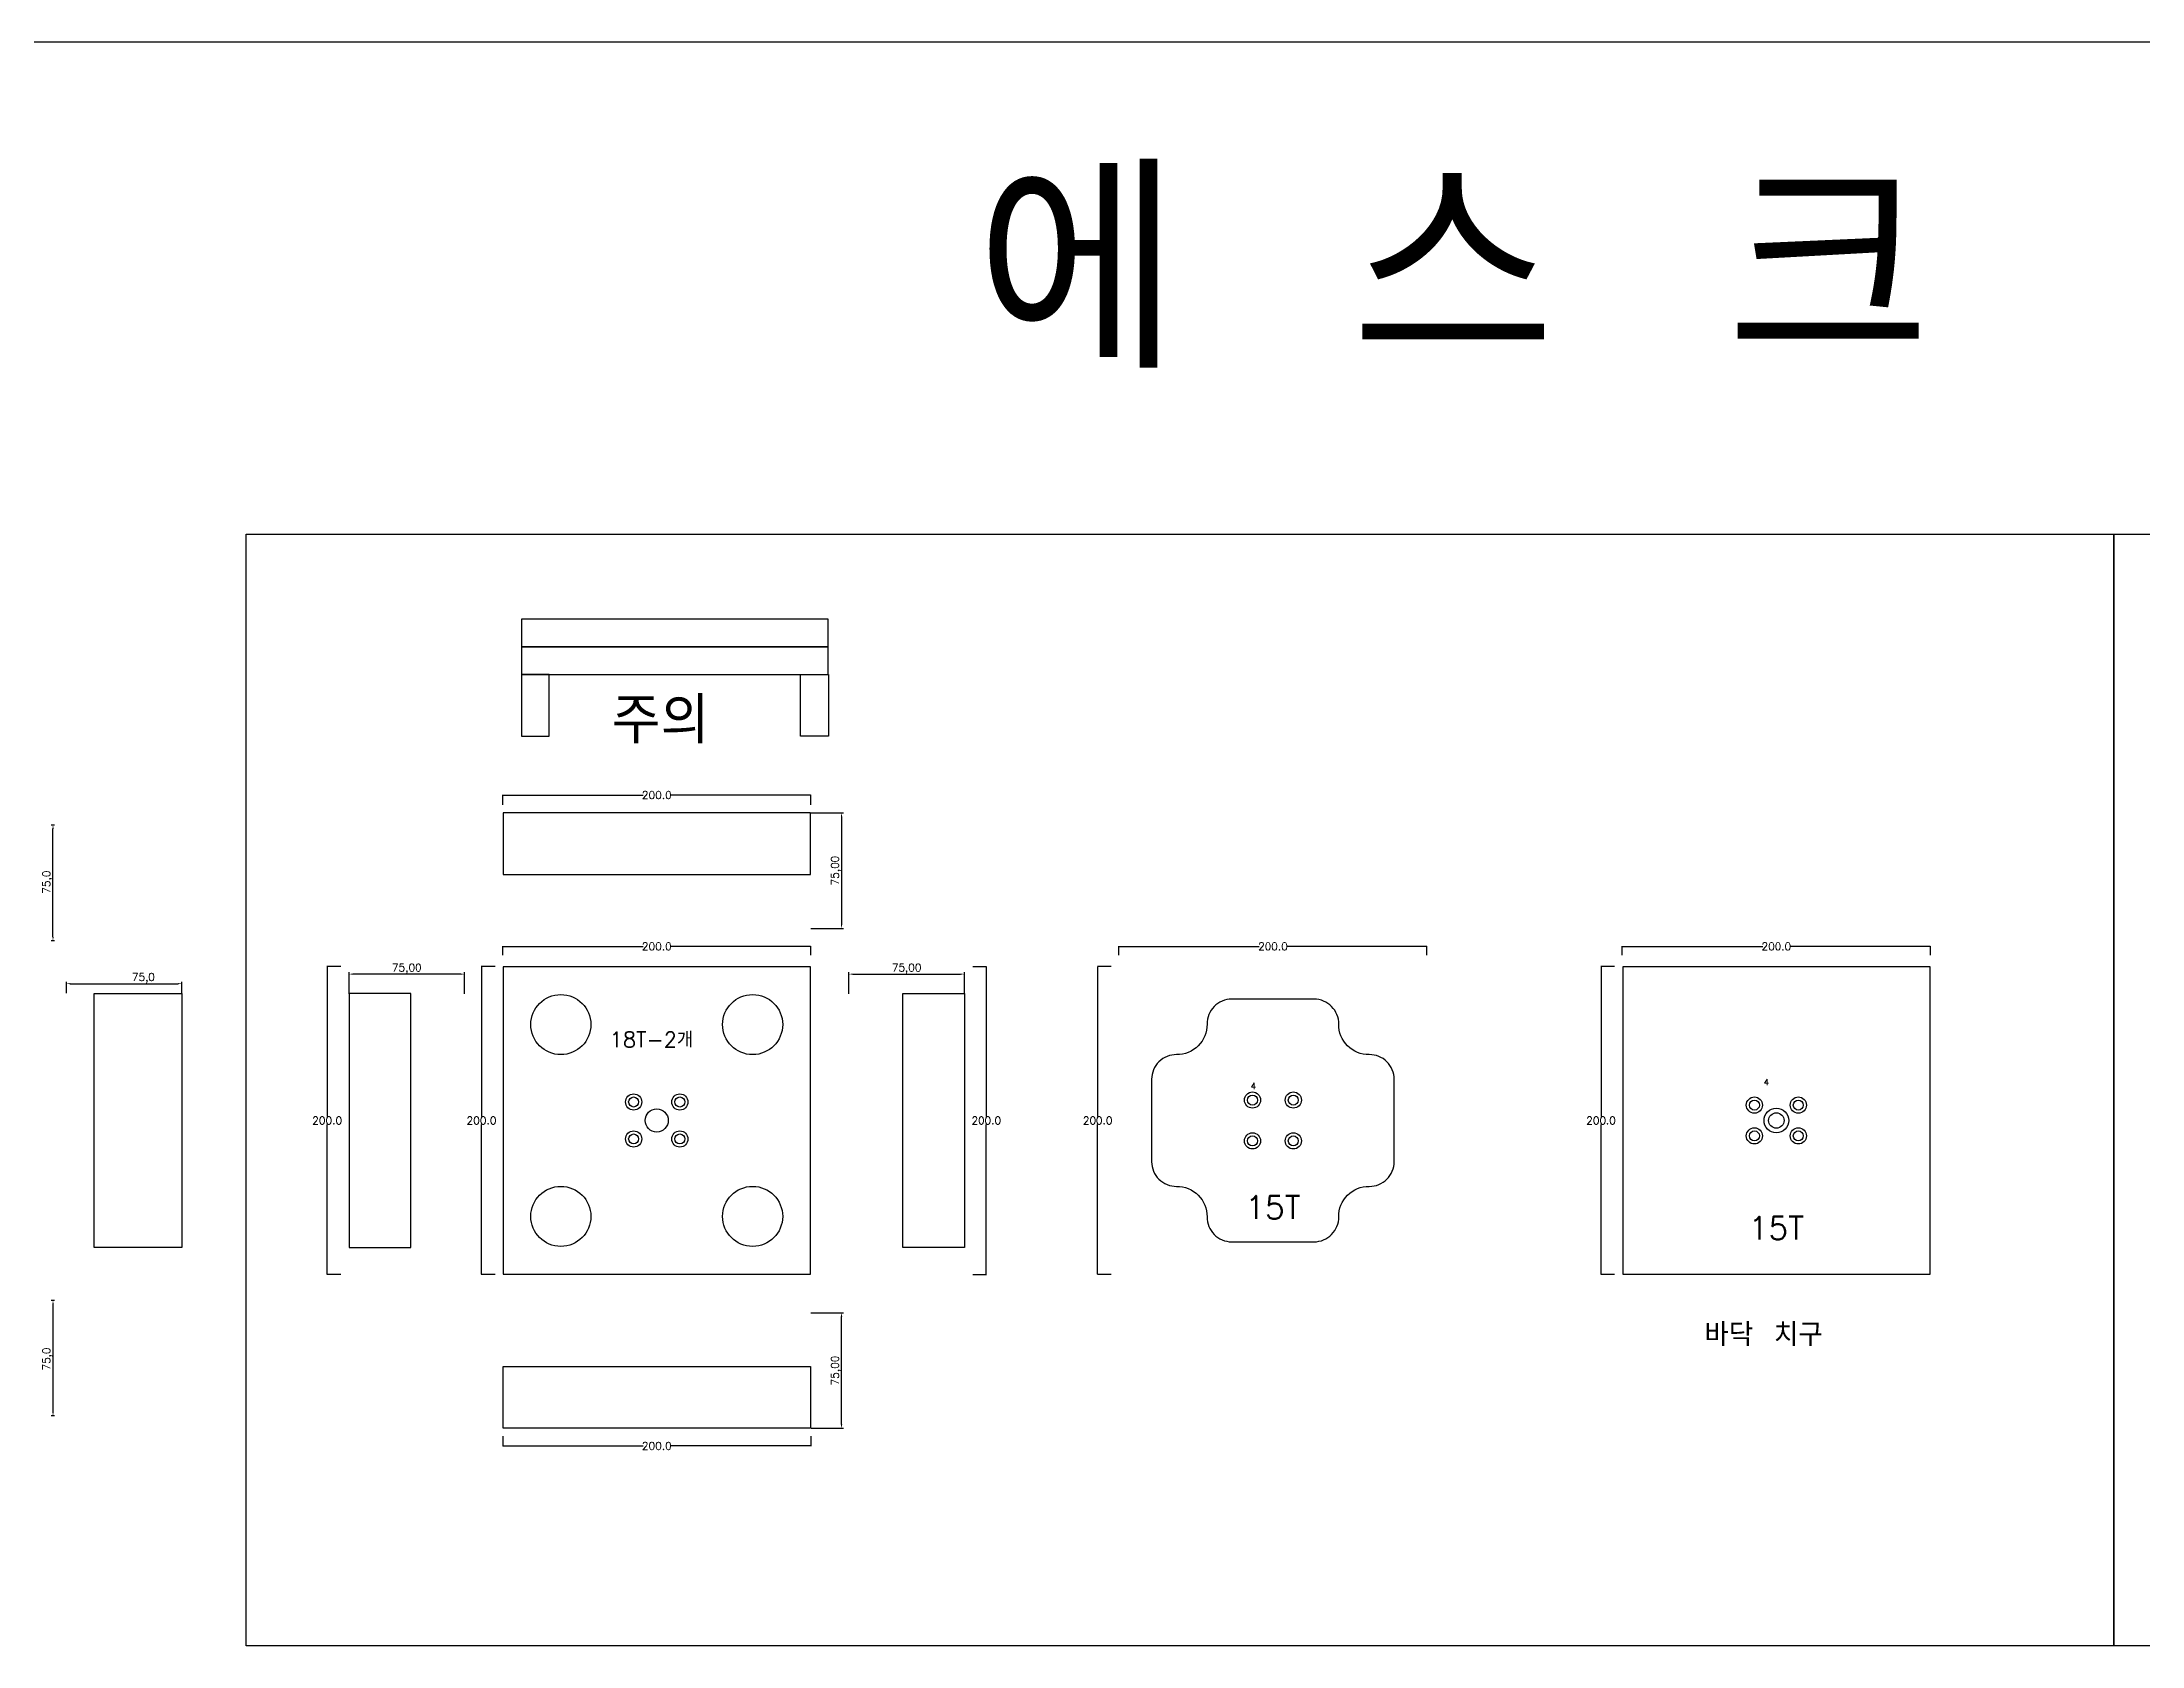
# Model space of a CAD drawing. Header units: millimetres. Extents: x 37110 to 56310, y -3510 to 5490.
# Drawn here: x 50437 to 51801, y -2751 to -1710 of the extents above; entities that cross this region are included whole.
import ezdxf

# ---------------------------------------------------------------- set-up
doc = ezdxf.new("R2010")
doc.units = ezdxf.units.MM
for name, color, linetype in [('TEXT', 3, 'Continuous'), ('볼트 구멍', 7, 'Continuous'), ('치구', 7, 'Continuous'), ('치수', 7, 'Continuous')]:
    doc.layers.add(name, color=color, linetype=linetype)
doc.styles.get("Standard").update_dxf_attribs({"font": 'txt.shx', "bigfont": 'whgtxt.shx'})
doc.dimstyles.new('ISO-25', dxfattribs={"dimtxt": 2.5, "dimasz": 2.5, "dimexe": 1.25, "dimexo": 0.625, "dimtad": 1, "dimtxsty": 'Standard', "dimcen": 2.5, "dimadec": 0, "dimazin": 0, "dimtfac": 1, "dimtmove": 0, "dimatfit": 3, "dimfxl": 0, "dimarcsym": 0})
doc.dimstyles.get("Standard").update_dxf_attribs({"dimtxt": 7, "dimasz": 0.18, "dimexe": 0.18, "dimexo": 0.0625, "dimgap": 0.09, "dimtad": 0, "dimtih": 1, "dimtoh": 1, "dimdec": 1, "dimzin": 0, "dimdsep": 46, "dimtxsty": 'Standard', "dimcen": 0.09, "dimadec": 0, "dimazin": 0, "dimtfac": 1, "dimtdec": 1, "dimtofl": 0, "dimtmove": 0, "dimatfit": 3, "dimfxl": 0, "dimtolj": 1, "dimtzin": 0, "dimarcsym": 0})

# ---------------------------------------------------------------- blocks, each defined once
blk = doc.blocks.new('*D1773')
at = {"layer": 'Defpoints', "color": 0, "linetype": 'Continuous'}
for p in [(51458.3, -2310), (51449.4, -2510), (51458.3, -2510)]:
    blk.add_point(p, dxfattribs=at)
at = {"layer": '치수', "color": 0, "linetype": 'Continuous', "lineweight": -2}
for p, q in [((51458.2, -2310), (51449.2, -2310)), ((51449.4, -2310.2), (51449.4, -2407.4)), ((51449.4, -2509.8), (51449.4, -2412.6)), ((51458.2, -2510), (51449.2, -2510))]:
    blk.add_line(p, q, dxfattribs=at)
at = {"layer": '치수', "color": 0, "linetype": 'Continuous'}
for points in [[(51449.4, -2310.2), (51449.4, -2310.2), (51449.4, -2310)], [(51449.4, -2509.8), (51449.4, -2509.8), (51449.4, -2510)]]:
    blk.add_solid(points, dxfattribs=at)
at = {"layer": '치수', "color": 0, "linetype": 'Continuous', "insert": (51449.4, -2410), "char_height": 5, "attachment_point": 5}
blk.add_mtext('\\A1;200.0', dxfattribs=at)
blk = doc.blocks.new('*D1775')
at = {"layer": 'Defpoints', "color": 0, "linetype": 'Continuous'}
for p in [(51131.5, -2310), (51122.6, -2510), (51131.5, -2510)]:
    blk.add_point(p, dxfattribs=at)
at = {"layer": '치수', "color": 0, "linetype": 'Continuous', "lineweight": -2}
for p, q in [((51131.4, -2310), (51122.4, -2310)), ((51122.6, -2310.2), (51122.6, -2407.4)), ((51122.6, -2509.8), (51122.6, -2412.6)), ((51131.4, -2510), (51122.4, -2510))]:
    blk.add_line(p, q, dxfattribs=at)
at = {"layer": '치수', "color": 0, "linetype": 'Continuous'}
for points in [[(51122.5, -2310.2), (51122.6, -2310.2), (51122.6, -2310)], [(51122.5, -2509.8), (51122.6, -2509.8), (51122.6, -2510)]]:
    blk.add_solid(points, dxfattribs=at)
at = {"layer": '치수', "color": 0, "linetype": 'Continuous', "insert": (51122.6, -2410), "char_height": 5, "attachment_point": 5}
blk.add_mtext('\\A1;200.0', dxfattribs=at)
blk = doc.blocks.new('*D1776')
at = {"layer": 'Defpoints', "color": 0, "linetype": 'Continuous'}
for p in [(51041.4, -2310), (51041.4, -2510), (51050.3, -2510)]:
    blk.add_point(p, dxfattribs=at)
at = {"layer": '치수', "color": 0, "linetype": 'Continuous', "lineweight": -2}
for p, q in [((51041.5, -2310), (51050.5, -2310)), ((51050.3, -2310.2), (51050.3, -2407.4)), ((51050.3, -2509.8), (51050.3, -2412.6)), ((51041.5, -2510), (51050.5, -2510))]:
    blk.add_line(p, q, dxfattribs=at)
at = {"layer": '치수', "color": 0, "linetype": 'Continuous'}
for points in [[(51050.3, -2310.2), (51050.3, -2310.2), (51050.3, -2310)], [(51050.3, -2509.8), (51050.3, -2509.8), (51050.3, -2510)]]:
    blk.add_solid(points, dxfattribs=at)
at = {"layer": '치수', "color": 0, "linetype": 'Continuous', "insert": (51050.3, -2410), "char_height": 5, "attachment_point": 5}
blk.add_mtext('\\A1;200.0', dxfattribs=at)
blk = doc.blocks.new('*D1778')
at = {"layer": 'Defpoints', "color": 0, "linetype": 'Continuous'}
for p in [(50731.5, -2310), (50722.6, -2510), (50731.5, -2510)]:
    blk.add_point(p, dxfattribs=at)
at = {"layer": '치수', "color": 0, "linetype": 'Continuous', "lineweight": -2}
for p, q in [((50731.4, -2310), (50722.4, -2310)), ((50722.6, -2310.2), (50722.6, -2407.4)), ((50722.6, -2509.8), (50722.6, -2412.6)), ((50731.4, -2510), (50722.4, -2510))]:
    blk.add_line(p, q, dxfattribs=at)
at = {"layer": '치수', "color": 0, "linetype": 'Continuous'}
for points in [[(50722.5, -2310.2), (50722.6, -2310.2), (50722.6, -2310)], [(50722.5, -2509.8), (50722.6, -2509.8), (50722.6, -2510)]]:
    blk.add_solid(points, dxfattribs=at)
at = {"layer": '치수', "color": 0, "linetype": 'Continuous', "insert": (50722.6, -2410), "char_height": 5, "attachment_point": 5}
blk.add_mtext('\\A1;200.0', dxfattribs=at)
blk = doc.blocks.new('*D1785')
at = {"layer": 'Defpoints', "color": 0, "linetype": 'Continuous'}
for p in [(50736.4, -2614.8), (50936.4, -2614.8), (50936.4, -2621.2)]:
    blk.add_point(p, dxfattribs=at)
at = {"layer": '치수', "color": 0, "linetype": 'Continuous', "lineweight": -2}
for p, q in [((50736.4, -2614.8), (50736.4, -2621.3)), ((50936.4, -2614.8), (50936.4, -2621.3)), ((50736.5, -2621.2), (50827.5, -2621.2)), ((50936.2, -2621.2), (50845.2, -2621.2))]:
    blk.add_line(p, q, dxfattribs=at)
at = {"layer": '치수', "color": 0, "linetype": 'Continuous'}
for points in [[(50736.5, -2621.1), (50736.5, -2621.2), (50736.4, -2621.2)], [(50936.2, -2621.1), (50936.2, -2621.2), (50936.4, -2621.2)]]:
    blk.add_solid(points, dxfattribs=at)
at = {"layer": '치수', "color": 0, "linetype": 'Continuous', "insert": (50836.4, -2621.2), "char_height": 5, "attachment_point": 5}
blk.add_mtext('\\A1;200.0', dxfattribs=at)
blk = doc.blocks.new('*D1788')
at = {"layer": 'Defpoints', "color": 0}
for p in [(50935.9, -2534.8), (50956.3, -2534.8), (50936, -2609.8)]:
    blk.add_point(p, dxfattribs=at)
at = {"layer": '치수', "color": 0, "lineweight": -2}
for p, q in [((50936.5, -2534.8), (50957.6, -2534.8)), ((50956.3, -2607.3), (50956.3, -2537.3)), ((50936.6, -2609.8), (50957.6, -2609.8))]:
    blk.add_line(p, q, dxfattribs=at)
at = {"layer": '치수', "color": 0}
for points in [[(50955.9, -2537.3), (50956.8, -2537.3), (50956.3, -2534.8)], [(50955.9, -2607.3), (50956.8, -2607.3), (50956.3, -2609.8)]]:
    blk.add_solid(points, dxfattribs=at)
at = {"layer": '치수', "color": 0, "insert": (50952.8, -2572.3), "char_height": 5, "attachment_point": 5, "rotation": 90}
blk.add_mtext('75,00', dxfattribs=at)
blk = doc.blocks.new('*D1794')
at = {"layer": 'Defpoints', "color": 0, "linetype": 'Continuous'}
for p in [(50736.4, -2302.9), (50936.4, -2297), (50936.4, -2302.9)]:
    blk.add_point(p, dxfattribs=at)
at = {"layer": '치수', "color": 0, "linetype": 'Continuous', "lineweight": -2}
for p, q in [((50736.4, -2302.8), (50736.4, -2296.8)), ((50736.5, -2297), (50827.5, -2297)), ((50936.2, -2297), (50845.2, -2297)), ((50936.4, -2302.8), (50936.4, -2296.8))]:
    blk.add_line(p, q, dxfattribs=at)
at = {"layer": '치수', "color": 0, "linetype": 'Continuous'}
for points in [[(50736.5, -2297), (50736.5, -2297), (50736.4, -2297)], [(50936.2, -2297), (50936.2, -2297), (50936.4, -2297)]]:
    blk.add_solid(points, dxfattribs=at)
at = {"layer": '치수', "color": 0, "linetype": 'Continuous', "insert": (50836.4, -2297), "char_height": 5, "attachment_point": 5}
blk.add_mtext('\\A1;200.0', dxfattribs=at)
blk = doc.blocks.new('*D1796')
at = {"layer": 'Defpoints', "color": 0}
for p in [(50444.4, -2218.3), (50446, -2218.3), (50446, -2293.3)]:
    blk.add_point(p, dxfattribs=at)
at = {"layer": '치수', "color": 0, "lineweight": -2}
for p, q in [((50445.4, -2218.3), (50443.2, -2218.3)), ((50444.4, -2290.8), (50444.4, -2220.8)), ((50445.4, -2293.3), (50443.2, -2293.3))]:
    blk.add_line(p, q, dxfattribs=at)
at = {"layer": '치수', "color": 0}
for points in [[(50444, -2220.8), (50444.9, -2220.8), (50444.4, -2218.3)], [(50444, -2290.8), (50444.9, -2290.8), (50444.4, -2293.3)]]:
    blk.add_solid(points, dxfattribs=at)
at = {"layer": '치수', "color": 0, "insert": (50440.9, -2255.3), "char_height": 5, "attachment_point": 5, "rotation": 90}
blk.add_mtext('75,0', dxfattribs=at)
blk = doc.blocks.new('*D1800')
at = {"layer": 'Defpoints', "color": 0}
for p in [(50453.1, -2328), (50528.1, -2321.2), (50528.1, -2328)]:
    blk.add_point(p, dxfattribs=at)
at = {"layer": '치수', "color": 0, "lineweight": -2}
for p, q in [((50453.1, -2327.3), (50453.1, -2319.9)), ((50455.6, -2321.2), (50525.6, -2321.2)), ((50528.1, -2327.3), (50528.1, -2319.9))]:
    blk.add_line(p, q, dxfattribs=at)
at = {"layer": '치수', "color": 0}
for points in [[(50455.6, -2320.8), (50455.6, -2321.6), (50453.1, -2321.2)], [(50525.6, -2320.8), (50525.6, -2321.6), (50528.1, -2321.2)]]:
    blk.add_solid(points, dxfattribs=at)
at = {"layer": '치수', "color": 0, "insert": (50503.1, -2317.6), "char_height": 5, "attachment_point": 5}
blk.add_mtext('75,0', dxfattribs=at)
blk = doc.blocks.new('*D1802')
at = {"layer": 'Defpoints', "color": 0}
for p in [(51036.1, -2315), (50961.1, -2328.3), (51036.1, -2328.3)]:
    blk.add_point(p, dxfattribs=at)
at = {"layer": '치수', "color": 0, "lineweight": -2}
for p, q in [((50961.1, -2327.7), (50961.1, -2313.7)), ((50963.6, -2315), (51033.6, -2315)), ((51036.1, -2327.7), (51036.1, -2313.7))]:
    blk.add_line(p, q, dxfattribs=at)
at = {"layer": '치수', "color": 0}
for points in [[(50963.6, -2314.6), (50963.6, -2315.4), (50961.1, -2315)], [(51033.6, -2314.6), (51033.6, -2315.4), (51036.1, -2315)]]:
    blk.add_solid(points, dxfattribs=at)
at = {"layer": '치수', "color": 0, "insert": (50998.6, -2311.5), "char_height": 5, "attachment_point": 5}
blk.add_mtext('75,00', dxfattribs=at)
blk = doc.blocks.new('*D1804')
at = {"layer": 'Defpoints', "color": 0, "linetype": 'Continuous'}
for p in [(51136.4, -2302.9), (51336.4, -2297), (51336.4, -2302.9)]:
    blk.add_point(p, dxfattribs=at)
at = {"layer": '치수', "color": 0, "linetype": 'Continuous', "lineweight": -2}
for p, q in [((51136.4, -2302.8), (51136.4, -2296.8)), ((51136.5, -2297), (51227.5, -2297)), ((51336.2, -2297), (51245.2, -2297)), ((51336.4, -2302.8), (51336.4, -2296.8))]:
    blk.add_line(p, q, dxfattribs=at)
at = {"layer": '치수', "color": 0, "linetype": 'Continuous'}
for points in [[(51136.5, -2297), (51136.5, -2297), (51136.4, -2297)], [(51336.2, -2297), (51336.2, -2297), (51336.4, -2297)]]:
    blk.add_solid(points, dxfattribs=at)
at = {"layer": '치수', "color": 0, "linetype": 'Continuous', "insert": (51236.4, -2297), "char_height": 5, "attachment_point": 5}
blk.add_mtext('\\A1;200.0', dxfattribs=at)
blk = doc.blocks.new('*D1807')
at = {"layer": 'Defpoints', "color": 0, "linetype": 'Continuous'}
for p in [(51463.2, -2302.9), (51663.2, -2297), (51663.2, -2302.9)]:
    blk.add_point(p, dxfattribs=at)
at = {"layer": '치수', "color": 0, "linetype": 'Continuous', "lineweight": -2}
for p, q in [((51463.2, -2302.8), (51463.2, -2296.8)), ((51463.4, -2297), (51554.4, -2297)), ((51663, -2297), (51572, -2297)), ((51663.2, -2302.8), (51663.2, -2296.8))]:
    blk.add_line(p, q, dxfattribs=at)
at = {"layer": '치수', "color": 0, "linetype": 'Continuous'}
for points in [[(51463.4, -2297), (51463.4, -2297), (51463.2, -2297)], [(51663, -2297), (51663, -2297), (51663.2, -2297)]]:
    blk.add_solid(points, dxfattribs=at)
at = {"layer": '치수', "color": 0, "linetype": 'Continuous', "insert": (51563.2, -2297), "char_height": 5, "attachment_point": 5}
blk.add_mtext('\\A1;200.0', dxfattribs=at)
blk = doc.blocks.new('*D2717')
at = {"layer": 'Defpoints', "color": 0}
for p in [(50636.6, -2315), (50636.6, -2328.3), (50711.6, -2328.3)]:
    blk.add_point(p, dxfattribs=at)
at = {"layer": '치수', "color": 0, "lineweight": -2}
for p, q in [((50636.6, -2327.7), (50636.6, -2313.7)), ((50709.1, -2315), (50639.1, -2315)), ((50711.6, -2327.7), (50711.6, -2313.7))]:
    blk.add_line(p, q, dxfattribs=at)
at = {"layer": '치수', "color": 0}
for points in [[(50639.1, -2314.6), (50639.1, -2315.4), (50636.6, -2315)], [(50709.1, -2314.6), (50709.1, -2315.4), (50711.6, -2315)]]:
    blk.add_solid(points, dxfattribs=at)
at = {"layer": '치수', "color": 0, "insert": (50674.1, -2311.5), "char_height": 5, "attachment_point": 5}
blk.add_mtext('75,00', dxfattribs=at)
blk = doc.blocks.new('*D2716')
at = {"layer": 'Defpoints', "color": 0, "linetype": 'Continuous'}
for p in [(50631.3, -2310), (50622.4, -2510), (50631.3, -2510)]:
    blk.add_point(p, dxfattribs=at)
at = {"layer": '치수', "color": 0, "linetype": 'Continuous', "lineweight": -2}
for p, q in [((50631.3, -2310), (50622.2, -2310)), ((50622.4, -2310.2), (50622.4, -2407.4)), ((50622.4, -2509.8), (50622.4, -2412.6)), ((50631.3, -2510), (50622.2, -2510))]:
    blk.add_line(p, q, dxfattribs=at)
at = {"layer": '치수', "color": 0, "linetype": 'Continuous'}
for points in [[(50622.4, -2310.2), (50622.5, -2310.2), (50622.4, -2310)], [(50622.4, -2509.8), (50622.5, -2509.8), (50622.4, -2510)]]:
    blk.add_solid(points, dxfattribs=at)
at = {"layer": '치수', "color": 0, "linetype": 'Continuous', "insert": (50622.4, -2410), "char_height": 5, "attachment_point": 5}
blk.add_mtext('\\A1;200.0', dxfattribs=at)
blk = doc.blocks.new('*D2719')
at = {"layer": 'Defpoints', "color": 0}
for p in [(50936, -2210.3), (50935.9, -2285.3), (50956.3, -2285.3)]:
    blk.add_point(p, dxfattribs=at)
at = {"layer": '치수', "color": 0, "lineweight": -2}
for p, q in [((50936.6, -2210.3), (50957.6, -2210.3)), ((50956.3, -2212.8), (50956.3, -2282.8)), ((50936.5, -2285.3), (50957.6, -2285.3))]:
    blk.add_line(p, q, dxfattribs=at)
at = {"layer": '치수', "color": 0}
for points in [[(50955.9, -2212.8), (50956.8, -2212.8), (50956.3, -2210.3)], [(50955.9, -2282.8), (50956.8, -2282.8), (50956.3, -2285.3)]]:
    blk.add_solid(points, dxfattribs=at)
at = {"layer": '치수', "color": 0, "insert": (50952.8, -2247.8), "char_height": 5, "attachment_point": 5, "rotation": 90}
blk.add_mtext('75,00', dxfattribs=at)
blk = doc.blocks.new('*D2718')
at = {"layer": 'Defpoints', "color": 0, "linetype": 'Continuous'}
for p in [(50736.4, -2205.2), (50936.4, -2198.8), (50936.4, -2205.2)]:
    blk.add_point(p, dxfattribs=at)
at = {"layer": '치수', "color": 0, "linetype": 'Continuous', "lineweight": -2}
for p, q in [((50736.4, -2205.2), (50736.4, -2198.7)), ((50736.5, -2198.8), (50827.5, -2198.8)), ((50936.2, -2198.8), (50845.2, -2198.8)), ((50936.4, -2205.2), (50936.4, -2198.7))]:
    blk.add_line(p, q, dxfattribs=at)
at = {"layer": '치수', "color": 0, "linetype": 'Continuous'}
for points in [[(50736.5, -2198.8), (50736.5, -2198.9), (50736.4, -2198.8)], [(50936.2, -2198.8), (50936.2, -2198.9), (50936.4, -2198.8)]]:
    blk.add_solid(points, dxfattribs=at)
at = {"layer": '치수', "color": 0, "linetype": 'Continuous', "insert": (50836.4, -2198.8), "char_height": 5, "attachment_point": 5}
blk.add_mtext('\\A1;200.0', dxfattribs=at)
blk = doc.blocks.new('*D2721')
at = {"layer": 'Defpoints', "color": 0}
for p in [(50446, -2526.8), (50444.4, -2601.8), (50446, -2601.8)]:
    blk.add_point(p, dxfattribs=at)
at = {"layer": '치수', "color": 0, "lineweight": -2}
for p, q in [((50445.4, -2526.8), (50443.2, -2526.8)), ((50444.4, -2529.3), (50444.4, -2599.3)), ((50445.4, -2601.8), (50443.2, -2601.8))]:
    blk.add_line(p, q, dxfattribs=at)
at = {"layer": '치수', "color": 0}
for points in [[(50444, -2529.3), (50444.9, -2529.3), (50444.4, -2526.8)], [(50444, -2599.3), (50444.9, -2599.3), (50444.4, -2601.8)]]:
    blk.add_solid(points, dxfattribs=at)
at = {"layer": '치수', "color": 0, "insert": (50440.9, -2564.8), "char_height": 5, "attachment_point": 5, "rotation": 90}
blk.add_mtext('75,0', dxfattribs=at)

msp = doc.modelspace()

# ---------------------------------------------------------------- linework, layer by layer
at = {"color": 6}
msp.add_line((56310, -1710), (37110, -1710), dxfattribs=at)
at = {"color": 1}
for points in [[(50569.844, -2029.401), (51782.217, -2029.401), (51782.217, -2751.087), (50569.844, -2751.087)], [(51782.217, -2029.401), (52912.463, -2029.401), (52912.463, -2751.087), (51782.217, -2751.087)]]:
    msp.add_lwpolyline(points, close=True, dxfattribs=at)
at = {"color": 0}
msp.add_lwpolyline([(51157.618, -2383.246), (51157.618, -2436.754, 0.418345), (51173.843, -2452.752, -0.42248862), (51193.616, -2472.525, 0.418345), (51209.614, -2488.75), (51263.122, -2488.75, 0.418345), (51279.12, -2472.525, -0.42248862), (51298.893, -2452.752, 0.418345), (51315.118, -2436.754), (51315.118, -2383.246, 0.418345), (51298.893, -2367.248, -0.42248862), (51279.12, -2347.475, 0.418345), (51263.122, -2331.25), (51209.614, -2331.25, 0.418345), (51193.616, -2347.475, -0.42248862), (51173.843, -2367.248, 0.418345)], format="xyb", close=True, dxfattribs=at)
for centre in [(50774.118, -2347.75), (50898.618, -2347.75), (50774.118, -2472.25), (50898.618, -2472.25)]:
    msp.add_circle(centre, 19.5, dxfattribs=at)
at = {"layer": 'TEXT', "color": 3}
for points in [[(50748.585, -2102.626), (50947.685, -2102.626), (50947.685, -2084.626), (50748.585, -2084.626)], [(50748.585, -2120.626), (50947.685, -2120.626), (50947.685, -2102.626), (50748.585, -2102.626)], [(50748.485, -2160.626), (50766.485, -2160.626), (50766.485, -2120.626), (50748.485, -2120.626)], [(50947.785, -2160.626), (50929.785, -2160.626), (50929.785, -2120.626), (50947.785, -2120.626)]]:
    msp.add_lwpolyline(points, close=True, dxfattribs=at)
at = {"layer": '볼트 구멍', "color": 1}
for centre, radius in [((50821.368, -2398), 5.25), ((50851.368, -2398), 5.25), ((51223.118, -2396.75), 5.25), ((51249.618, -2396.75), 5.25), ((51548.952, -2400), 5.25), ((51577.452, -2400), 5.25), ((50836.368, -2410), 7.5), ((51563.202, -2410), 8), ((50821.368, -2422), 5.25), ((50851.368, -2422), 5.25), ((51223.118, -2423.25), 5.25), ((51249.618, -2423.25), 5.25), ((51548.952, -2420), 5.25), ((51577.452, -2420), 5.25)]:
    msp.add_circle(centre, radius, dxfattribs=at)
at = {"layer": '볼트 구멍', "color": 3}
for centre, radius in [((50821.368, -2398), 3.25), ((50851.368, -2398), 3.25), ((51223.118, -2396.75), 3.25), ((51249.618, -2396.75), 3.25), ((51548.952, -2400), 3.25), ((51577.452, -2400), 3.25), ((50836.368, -2410), 7.5), ((51563.202, -2410), 5), ((50821.368, -2422), 3.25), ((50851.368, -2422), 3.25), ((51223.118, -2423.25), 3.25), ((51249.618, -2423.25), 3.25), ((51548.952, -2420), 3.25), ((51577.452, -2420), 3.25)]:
    msp.add_circle(centre, radius, dxfattribs=at)
at = {"layer": '치구'}
for points in [[(50736.618, -2250.25), (50936.118, -2250.25), (50936.118, -2210.25), (50736.618, -2210.25)], [(50736.618, -2310.25), (50736.618, -2509.75), (50936.118, -2509.75), (50936.118, -2310.25)], [(51463.452, -2310.25), (51463.452, -2509.75), (51662.952, -2509.75), (51662.952, -2310.25)], [(50471.118, -2327.65), (50528.118, -2327.65), (50528.118, -2492.35), (50471.118, -2492.35)], [(50676.618, -2327.65), (50636.618, -2327.65), (50636.618, -2492.35), (50676.618, -2492.35)], [(50996.118, -2327.65), (51036.118, -2327.65), (51036.118, -2492.35), (50996.118, -2492.35)], [(50736.618, -2569.75), (50936.118, -2569.75), (50936.118, -2609.75), (50736.618, -2609.75)]]:
    msp.add_lwpolyline(points, close=True, dxfattribs=at)

# ---------------------------------------------------------------- texts
at = {"layer": 'TEXT', "linetype": 'Continuous'}
msp.add_text('에 스 크', height=125, dxfattribs=at).set_placement((51043.602, -1921.677))
at = {"layer": 'TEXT', "color": 3}
msp.add_text('주의 ', height=30, dxfattribs=at).set_placement((50807.146, -2165.285))
at = {"layer": 'TEXT', "color": 1}
for s, height, p in [('18T-2개', 10, (50805.77, -2362.485)), ('15T', 15, (51218.344, -2473.827)), ('15T', 15, (51545.196, -2487.324))]:
    msp.add_text(s, height=height, dxfattribs=at).set_placement(p)
at = {"layer": 'TEXT'}
msp.add_text('바닥 치구', height=15, dxfattribs=at).set_placement((51516.499, -2556.488))
at = {"layer": '볼트 구멍', "color": 6}
for p in [(51221.986, -2389.65), (51554.924, -2387.165)]:
    msp.add_text('4', height=4, dxfattribs=at).set_placement(p)

# ---------------------------------------------------------------- dimensions: what is measured, and where the dimension line sits
at = {"layer": '치수', "color": 4, "linetype": 'Continuous'}
for base, p1, p2, picture, middle in [((50936.368, -2198.839), (50736.368, -2205.237), (50936.368, -2205.237), '*D2718', (50836.368, -2198.839)), ((50936.368, -2621.161), (50736.368, -2614.763), (50936.368, -2614.763), '*D1785', (50836.368, -2621.161))]:
    dim = msp.add_linear_dim(base=base, p1=p1, p2=p2, dimstyle='Standard', override={"dimtxt": 5}, dxfattribs=at)
    dim.commit()
    dim.dimension.update_dxf_attribs({"geometry": picture, "text_midpoint": middle, "dimtype": 160})
at = {"layer": '치수', "color": 4}
for base, p1, p2, angle, picture, middle in [((50444.435, -2218.25), (50446.048, -2293.25), (50446.048, -2218.25), 90, '*D1796', (50444.435, -2255.25)), ((50444.435, -2601.75), (50446.048, -2526.75), (50446.048, -2601.75), 270, '*D2721', (50444.435, -2564.75))]:
    dim = msp.add_linear_dim(base=base, p1=p1, p2=p2, angle=angle, dimstyle='ISO-25', override={"dimtxt": 5, "dimdec": 1, "dimzin": 0, "dimtdec": 1}, dxfattribs=at)
    dim.commit()
    dim.dimension.update_dxf_attribs({"geometry": picture, "text_midpoint": middle, "dimtype": 160})
for base, p1, p2, angle, picture, middle in [((50956.345, -2285.25), (50936.018, -2210.25), (50935.868, -2285.25), 90, '*D2719', (50952.803, -2247.75)), ((51036.118, -2314.998), (50961.118, -2328.3), (51036.118, -2328.3), 180, '*D1802', (50998.618, -2311.457)), ((50956.345, -2534.75), (50936.018, -2609.75), (50935.868, -2534.75), 270, '*D1788', (50952.803, -2572.25))]:
    dim = msp.add_linear_dim(base=base, p1=p1, p2=p2, angle=angle, dimstyle='ISO-25', override={"dimtxt": 5, "dimzin": 0}, dxfattribs=at)
    dim.commit()
    dim.dimension.update_dxf_attribs({"geometry": picture, "text_midpoint": middle})
at = {"layer": '치수', "color": 4, "linetype": 'Continuous'}
for base, p1, p2, picture, middle in [((50936.368, -2297.01), (50736.368, -2302.893), (50936.368, -2302.893), '*D1794', (50836.368, -2297.01)), ((51336.368, -2297.01), (51136.368, -2302.893), (51336.368, -2302.893), '*D1804', (51236.368, -2297.01)), ((51663.202, -2297.01), (51463.202, -2302.893), (51663.202, -2302.893), '*D1807', (51563.202, -2297.01))]:
    dim = msp.add_linear_dim(base=base, p1=p1, p2=p2, dimstyle='Standard', override={"dimtxt": 5}, dxfattribs=at)
    dim.commit()
    dim.dimension.update_dxf_attribs({"geometry": picture, "text_midpoint": middle})
at = {"layer": '치수', "color": 4}
dim = msp.add_linear_dim(base=(50528.118, -2321.173), p1=(50453.118, -2327.95), p2=(50528.118, -2327.95), dimstyle='ISO-25', override={"dimtxt": 5, "dimdec": 1, "dimzin": 0, "dimtdec": 1}, dxfattribs=at)
dim.commit()
dim.dimension.update_dxf_attribs({"geometry": '*D1800', "text_midpoint": (50503.118, -2321.173), "dimtype": 160})
at = {"layer": '치수', "color": 4, "linetype": 'Continuous'}
for base, p1, p2, picture, middle in [((50622.422, -2510), (50631.327, -2310), (50631.327, -2510), '*D2716', (50622.422, -2410)), ((50722.572, -2510), (50731.477, -2310), (50731.477, -2510), '*D1778', (50722.572, -2410)), ((51050.314, -2510), (51041.409, -2310), (51041.409, -2510), '*D1776', (51050.314, -2410)), ((51122.572, -2510), (51131.477, -2310), (51131.477, -2510), '*D1775', (51122.572, -2410)), ((51449.406, -2510), (51458.311, -2310), (51458.311, -2510), '*D1773', (51449.406, -2410))]:
    dim = msp.add_linear_dim(base=base, p1=p1, p2=p2, angle=90, dimstyle='Standard', override={"dimtxt": 5}, dxfattribs=at)
    dim.commit()
    dim.dimension.update_dxf_attribs({"geometry": picture, "text_midpoint": middle})
at = {"layer": '치수', "color": 4}
dim = msp.add_linear_dim(base=(50636.618, -2314.998), p1=(50711.618, -2328.3), p2=(50636.618, -2328.3), dimstyle='ISO-25', override={"dimtxt": 5, "dimzin": 0}, dxfattribs=at)
dim.commit()
dim.dimension.update_dxf_attribs({"geometry": '*D2717', "text_midpoint": (50674.118, -2311.457)})

doc.saveas('drawing.dxf')
